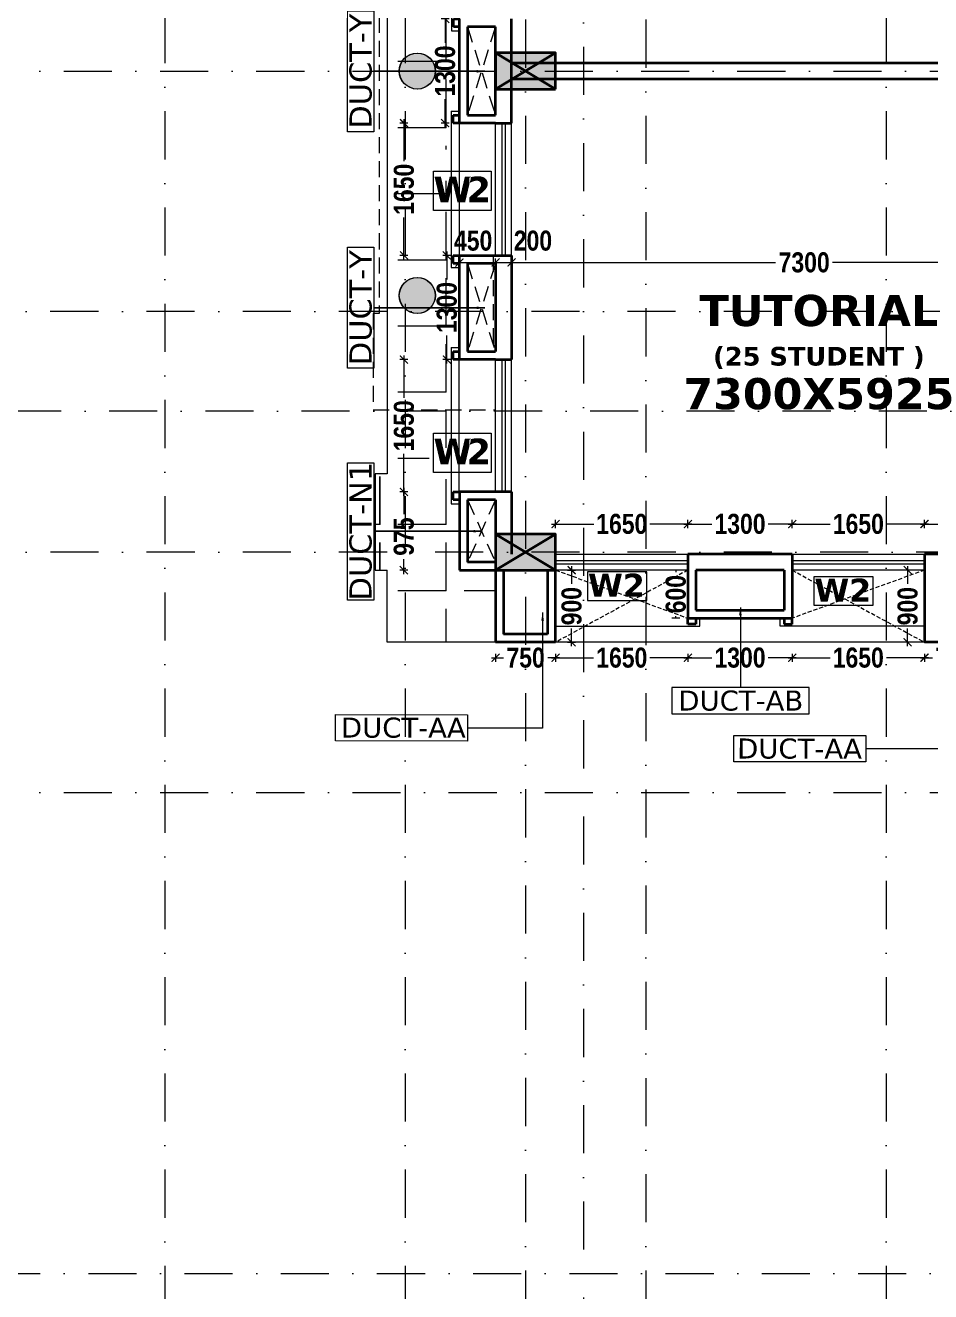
# Model space of a CAD drawing. Header units: millimetres. Extents: x -3092155 to 4513934, y -12317808 to 1850003.
# Drawn here: x -452254 to -440961, y -5715426 to -5699631 of the extents above; entities that cross this region are included whole.
import ezdxf

# ---------------------------------------------------------------- set-up
doc = ezdxf.new("R2010")
doc.units = ezdxf.units.MM
doc.header["$LTSCALE"] = 2
doc.header["$MEASUREMENT"] = 0
doc.header["$PDMODE"] = 34
doc.header["$PDSIZE"] = 500
doc.linetypes.add('DASHDOT', pattern=[1, 0.5, -0.25, 0, -0.25])
doc.linetypes.add('DASHED2', pattern=[0.375, 0.25, -0.125])
for name, color, linetype, lineweight, true_color in [('AEROW', 7, 'Continuous', 15, 0x0d0d0d), ('DOT', 7, 'DASHED2', 0, 0x89067c), ('duct text', 7, 'Continuous', 5, 0x30182a)]:
    doc.layers.add(name, color=color, linetype=linetype, lineweight=lineweight, true_color=true_color)
for name, color, linetype, lineweight in [('col 1', 11, 'Continuous', 20), ('coloumn', 10, 'Continuous', 35), ('cornice', 12, 'Continuous', 25), ('D DIM', 250, 'Continuous', 9), ('DUCT', 37, 'Continuous', 35), ('glass', 5, 'Continuous', 15), ('GRID', 251, 'DASHDOT', 5), ('HAT', 42, 'Continuous', 5), ('SILL', 74, 'Continuous', 9), ('TEXT', 7, 'Continuous', 13), ('VENTI', 162, 'Continuous', 5), ('W2', 162, 'Continuous', 5), ('WAll', 250, 'Continuous', 35), ('WIN', 5, 'Continuous', 15)]:
    doc.layers.add(name, color=color, linetype=linetype, lineweight=lineweight)
doc.styles.add('door', font='arial.ttf', dxfattribs={"height": 70})
doc.styles.add('INNER DIM', font='ARIALNB.TTF', dxfattribs={"height": 250})
doc.styles.add('style2', font='verdana.ttf')
doc.dimstyles.new('DOOR', dxfattribs={"dimtxt": 100, "dimasz": 100, "dimexe": 25, "dimexo": 50, "dimgap": 25, "dimtad": 0, "dimtih": 1, "dimtoh": 1, "dimdec": 0, "dimzin": 3, "dimdsep": 46, "dimtxsty": 'door', "dimblk": 'OBLIQUE', "dimcen": 200, "dimclrd": 256, "dimclre": 256, "dimclrt": 256, "dimadec": 0, "dimazin": 0, "dimtfac": 1, "dimtdec": 0, "dimtofl": 0, "dimtmove": 2, "dimatfit": 3, "dimfxl": 300, "dimfxlon": 1, "dimfrac": 1, "dimtolj": 1, "dimtzin": 0, "dimlwd": -1, "dimlwe": -1, "dimarcsym": 0})
doc.dimstyles.new('external final', dxfattribs={"dimscale": 0, "dimtxt": 250, "dimasz": 100, "dimexe": 50, "dimexo": 50, "dimgap": 50, "dimtad": 0, "dimdec": 0, "dimzin": 0, "dimdsep": 46, "dimtxsty": 'INNER DIM', "dimblk": 'ARCHTICK', "dimcen": 100, "dimdle": 50, "dimclrd": 256, "dimclre": 256, "dimclrt": 256, "dimadec": 0, "dimazin": 0, "dimtfac": 1, "dimtdec": 0, "dimtix": 1, "dimtmove": 1, "dimatfit": 3, "dimfxl": 50, "dimfxlon": 1, "dimtolj": 1, "dimtzin": 0, "dimlwd": -1, "dimlwe": -1, "dimarcsym": 1})
doc.dimstyles.new('INNER DIM', dxfattribs={"dimscale": 0, "dimtxt": 250, "dimasz": 100, "dimexe": 50, "dimexo": 50, "dimgap": 50, "dimtad": 0, "dimdec": 0, "dimzin": 0, "dimdsep": 46, "dimtxsty": 'INNER DIM', "dimblk": 'ARCHTICK', "dimcen": 100, "dimdle": 50, "dimclrd": 256, "dimclre": 256, "dimclrt": 256, "dimadec": 0, "dimazin": 0, "dimtfac": 1, "dimtdec": 0, "dimtix": 1, "dimtmove": 2, "dimatfit": 3, "dimfxl": 50, "dimfxlon": 1, "dimtolj": 1, "dimtzin": 0, "dimlwd": -1, "dimlwe": -1, "dimarcsym": 1})

# ---------------------------------------------------------------- blocks, each defined once
blk = doc.blocks.new('_ArchTick')
at = {"color": 0, "linetype": 'ByBlock', "const_width": 0.15}
blk.add_lwpolyline([(-0.5, -0.5), (0.5, 0.5)], dxfattribs=at)
blk = doc.blocks.new('*D131')
at = {"layer": 'D DIM', "ltscale": 100, "transparency": 16777216}
for p, q in [((-447481, -5703801), (-447581, -5703801)), ((-447531, -5703751), (-447531, -5704276)), ((-447531, -5705501), (-447531, -5704976)), ((-447481, -5705451), (-447581, -5705451))]:
    blk.add_line(p, q, dxfattribs=at)
at = {"layer": 'Defpoints', "color": 0, "lineweight": 50, "ltscale": 100, "transparency": 16777216}
for p in [(-447531, -5703801), (-446704, -5703801), (-446675, -5705451)]:
    blk.add_point(p, dxfattribs=at)
at = {"layer": 'D DIM', "ltscale": 100, "transparency": 16777216, "xscale": 100, "yscale": 100, "zscale": 100}
for p, rotation in [((-447531, -5703801), 90), ((-447531, -5705451), 270)]:
    blk.add_blockref('_ArchTick', p, dxfattribs=dict(at, rotation=rotation))
at = {"layer": 'D DIM', "ltscale": 100, "transparency": 16777216, "insert": (-447531, -5704626), "char_height": 250, "attachment_point": 5, "rotation": 90, "style": 'INNER DIM'}
blk.add_mtext('\\A1;1650', dxfattribs=at)
blk = doc.blocks.new('*D132')
at = {"layer": 'D DIM', "ltscale": 100, "transparency": 16777216}
for p, q in [((-447531, -5700801), (-447531, -5701326)), ((-447481, -5700851), (-447581, -5700851)), ((-447531, -5702551), (-447531, -5702026)), ((-447481, -5702501), (-447581, -5702501))]:
    blk.add_line(p, q, dxfattribs=at)
at = {"layer": 'Defpoints', "color": 0, "lineweight": 50, "ltscale": 100, "transparency": 16777216}
for p in [(-447531, -5700851), (-446587, -5700851), (-446693, -5702501)]:
    blk.add_point(p, dxfattribs=at)
at = {"layer": 'D DIM', "ltscale": 100, "transparency": 16777216, "xscale": 100, "yscale": 100, "zscale": 100}
for p, rotation in [((-447531, -5700851), 90), ((-447531, -5702501), 270)]:
    blk.add_blockref('_ArchTick', p, dxfattribs=dict(at, rotation=rotation))
at = {"layer": 'D DIM', "ltscale": 100, "transparency": 16777216, "insert": (-447531, -5701676), "char_height": 250, "attachment_point": 5, "rotation": 90, "style": 'INNER DIM'}
blk.add_mtext('\\A1;1650', dxfattribs=at)
blk = doc.blocks.new('TGTG')
at = {"layer": 'W2', "lineweight": 15, "ltscale": 0.1}
for p, q in [((-1113180, -7689732), (-1112460, -7689732)), ((-1113180, -7690226), (-1113180, -7689732)), ((-1112460, -7689732), (-1112460, -7690226)), ((-1112460, -7690226), (-1113180, -7690226))]:
    blk.add_line(p, q, dxfattribs=at)
at = {"layer": 'W2', "ltscale": 100, "insert": (-1113179, -7689802), "char_height": 320, "width": 715, "attachment_point": 1, "style": 'style2'}
blk.add_mtext('{\\fVerdana|b1|i0|c0|p34;\\T0.8;W2}', dxfattribs=at)
blk = doc.blocks.new('*D227')
at = {"layer": 'D DIM', "ltscale": 100, "transparency": 16777216}
for p, q in [((-446839, -5702639), (-446839, -5702539)), ((-446389, -5702639), (-446389, -5702539)), ((-446889, -5702589), (-446339, -5702589))]:
    blk.add_line(p, q, dxfattribs=at)
at = {"layer": 'Defpoints', "color": 0, "lineweight": 50, "ltscale": 100, "transparency": 16777216}
for p in [(-446389, -5702589), (-446839, -5702778), (-446389, -5702878)]:
    blk.add_point(p, dxfattribs=at)
at = {"layer": 'D DIM', "ltscale": 100, "transparency": 16777216, "xscale": 100, "yscale": 100, "zscale": 100, "rotation": 180}
blk.add_blockref('_ArchTick', (-446839, -5702589), dxfattribs=at)
at = {"layer": 'D DIM', "ltscale": 100, "transparency": 16777216, "xscale": 100, "yscale": 100, "zscale": 100}
blk.add_blockref('_ArchTick', (-446389, -5702589), dxfattribs=at)
at = {"layer": 'D DIM', "ltscale": 100, "transparency": 16777216, "insert": (-446668, -5702318), "char_height": 250, "attachment_point": 5, "style": 'INNER DIM'}
blk.add_mtext('\\A1;450', dxfattribs=at)
blk = doc.blocks.new('*D228')
at = {"layer": 'D DIM', "ltscale": 100, "transparency": 16777216}
for p, q in [((-446389, -5702639), (-446389, -5702539)), ((-446189, -5702639), (-446189, -5702539)), ((-446439, -5702589), (-446139, -5702589))]:
    blk.add_line(p, q, dxfattribs=at)
at = {"layer": 'Defpoints', "color": 0, "lineweight": 50, "ltscale": 100, "transparency": 16777216}
for p in [(-446189, -5702589), (-446189, -5702778), (-446389, -5702878)]:
    blk.add_point(p, dxfattribs=at)
at = {"layer": 'D DIM', "ltscale": 100, "transparency": 16777216, "xscale": 100, "yscale": 100, "zscale": 100, "rotation": 180}
blk.add_blockref('_ArchTick', (-446389, -5702589), dxfattribs=at)
at = {"layer": 'D DIM', "ltscale": 100, "transparency": 16777216, "xscale": 100, "yscale": 100, "zscale": 100}
blk.add_blockref('_ArchTick', (-446189, -5702589), dxfattribs=at)
at = {"layer": 'D DIM', "ltscale": 100, "transparency": 16777216, "insert": (-445922, -5702318), "char_height": 250, "attachment_point": 5, "style": 'INNER DIM'}
blk.add_mtext('\\A1;200', dxfattribs=at)
blk = doc.blocks.new('*D229')
at = {"layer": 'D DIM', "ltscale": 100, "transparency": 16777216}
for p, q in [((-446189, -5702639), (-446189, -5702539)), ((-438889, -5702639), (-438889, -5702539)), ((-446239, -5702589), (-442895, -5702589)), ((-438839, -5702589), (-442184, -5702589))]:
    blk.add_line(p, q, dxfattribs=at)
at = {"layer": 'Defpoints', "color": 0, "lineweight": 50, "ltscale": 100, "transparency": 16777216}
for p in [(-438889, -5702589), (-446189, -5702778), (-438889, -5702866)]:
    blk.add_point(p, dxfattribs=at)
at = {"layer": 'D DIM', "ltscale": 100, "transparency": 16777216, "xscale": 100, "yscale": 100, "zscale": 100, "rotation": 180}
blk.add_blockref('_ArchTick', (-446189, -5702589), dxfattribs=at)
at = {"layer": 'D DIM', "ltscale": 100, "transparency": 16777216, "xscale": 100, "yscale": 100, "zscale": 100}
blk.add_blockref('_ArchTick', (-438889, -5702589), dxfattribs=at)
at = {"layer": 'D DIM', "ltscale": 100, "transparency": 16777216, "insert": (-442539, -5702589), "char_height": 250, "attachment_point": 5, "style": 'INNER DIM'}
blk.add_mtext('\\A1;7300', dxfattribs=at)
blk = doc.blocks.new('*D825')
at = {"layer": 'D DIM', "ltscale": 100, "transparency": 16777216}
for p, q in [((-388069, -5700301), (-387969, -5700301)), ((-388019, -5700251), (-388019, -5702906)), ((-388019, -5706276), (-388019, -5703622)), ((-388019, -5706226), (-388069, -5706226))]:
    blk.add_line(p, q, dxfattribs=at)
at = {"layer": 'Defpoints', "color": 0, "lineweight": 50, "ltscale": 100, "transparency": 16777216}
for p in [(-1113242, -5700301), (-388019, -5706226), (-388004, -5706226)]:
    blk.add_point(p, dxfattribs=at)
at = {"layer": 'D DIM', "ltscale": 100, "transparency": 16777216, "xscale": 100, "yscale": 100, "zscale": 100}
for p, rotation in [((-388019, -5700301), 90), ((-388019, -5706226), 270)]:
    blk.add_blockref('_ArchTick', p, dxfattribs=dict(at, rotation=rotation))
at = {"layer": 'D DIM', "ltscale": 100, "transparency": 16777216, "insert": (-388019, -5703264), "char_height": 250, "attachment_point": 5, "rotation": 90, "style": 'INNER DIM'}
blk.add_mtext('\\A1;5925', dxfattribs=at)
blk = doc.blocks.new('*D843')
at = {"layer": 'D DIM', "ltscale": 100, "transparency": 16777216}
for p, q in [((-446967, -5699551), (-447067, -5699551)), ((-447017, -5699501), (-447017, -5699851)), ((-447017, -5700901), (-447017, -5700551)), ((-446967, -5700851), (-447067, -5700851))]:
    blk.add_line(p, q, dxfattribs=at)
at = {"layer": 'Defpoints', "color": 0, "lineweight": 50, "ltscale": 100, "transparency": 16777216}
for p in [(-447017, -5699551), (-446840, -5699551), (-446840, -5700851)]:
    blk.add_point(p, dxfattribs=at)
at = {"layer": 'D DIM', "ltscale": 100, "transparency": 16777216, "xscale": 100, "yscale": 100, "zscale": 100}
for p, rotation in [((-447017, -5699551), 90), ((-447017, -5700851), 270)]:
    blk.add_blockref('_ArchTick', p, dxfattribs=dict(at, rotation=rotation))
at = {"layer": 'D DIM', "ltscale": 100, "transparency": 16777216, "insert": (-447017, -5700201), "char_height": 250, "attachment_point": 5, "rotation": 90, "style": 'INNER DIM'}
blk.add_mtext('\\A1;1300', dxfattribs=at)
blk = doc.blocks.new('*D844')
at = {"layer": 'D DIM', "ltscale": 100, "transparency": 16777216}
for p, q in [((-446946, -5702501), (-447046, -5702501)), ((-446996, -5702451), (-446996, -5702801)), ((-446996, -5703851), (-446996, -5703501)), ((-446946, -5703801), (-447046, -5703801))]:
    blk.add_line(p, q, dxfattribs=at)
at = {"layer": 'Defpoints', "color": 0, "lineweight": 50, "ltscale": 100, "transparency": 16777216}
for p in [(-446996, -5702501), (-446840, -5702501), (-446840, -5703801)]:
    blk.add_point(p, dxfattribs=at)
at = {"layer": 'D DIM', "ltscale": 100, "transparency": 16777216, "xscale": 100, "yscale": 100, "zscale": 100}
for p, rotation in [((-446996, -5702501), 90), ((-446996, -5703801), 270)]:
    blk.add_blockref('_ArchTick', p, dxfattribs=dict(at, rotation=rotation))
at = {"layer": 'D DIM', "ltscale": 100, "transparency": 16777216, "insert": (-446996, -5703151), "char_height": 250, "attachment_point": 5, "rotation": 90, "style": 'INNER DIM'}
blk.add_mtext('\\A1;1300', dxfattribs=at)
blk = doc.blocks.new('*D845')
at = {"layer": 'D DIM', "ltscale": 100, "transparency": 16777216}
for p, q in [((-447482, -5705451), (-447582, -5705451)), ((-447532, -5705401), (-447532, -5705728)), ((-447532, -5706476), (-447532, -5706288)), ((-447482, -5706426), (-447582, -5706426))]:
    blk.add_line(p, q, dxfattribs=at)
at = {"layer": 'Defpoints', "color": 0, "lineweight": 50, "ltscale": 100, "transparency": 16777216}
for p in [(-446839, -5705451), (-447532, -5706426), (-446839, -5706426)]:
    blk.add_point(p, dxfattribs=at)
at = {"layer": 'D DIM', "ltscale": 100, "transparency": 16777216, "xscale": 100, "yscale": 100, "zscale": 100}
for p, rotation in [((-447532, -5705451), 90), ((-447532, -5706426), 270)]:
    blk.add_blockref('_ArchTick', p, dxfattribs=dict(at, rotation=rotation))
at = {"layer": 'D DIM', "ltscale": 100, "transparency": 16777216, "insert": (-447532, -5706008), "char_height": 250, "attachment_point": 5, "rotation": 90, "style": 'INNER DIM'}
blk.add_mtext('\\A1;975', dxfattribs=at)
blk = doc.blocks.new('*D575')
at = {"layer": 'D DIM', "ltscale": 100, "transparency": 16777216}
for p, q in [((-441088, -5707519), (-440939, -5707519)), ((-441038, -5707469), (-441038, -5707569)), ((-440238, -5707519), (-440388, -5707519)), ((-440288, -5707469), (-440288, -5707569))]:
    blk.add_line(p, q, dxfattribs=at)
at = {"layer": 'Defpoints', "color": 0, "lineweight": 50, "ltscale": 100, "transparency": 16777216}
for p in [(-441038, -5707026), (-440288, -5707026), (-441038, -5707519)]:
    blk.add_point(p, dxfattribs=at)
at = {"layer": 'D DIM', "ltscale": 100, "transparency": 16777216, "xscale": 100, "yscale": 100, "zscale": 100, "rotation": 180}
blk.add_blockref('_ArchTick', (-441038, -5707519), dxfattribs=at)
at = {"layer": 'D DIM', "ltscale": 100, "transparency": 16777216, "xscale": 100, "yscale": 100, "zscale": 100}
blk.add_blockref('_ArchTick', (-440288, -5707519), dxfattribs=at)
at = {"layer": 'D DIM', "ltscale": 100, "transparency": 16777216, "insert": (-440663, -5707519), "char_height": 250, "attachment_point": 5, "style": 'INNER DIM'}
blk.add_mtext('\\A1;750', dxfattribs=at)
blk = doc.blocks.new('*D576')
at = {"layer": 'D DIM', "ltscale": 100, "transparency": 16777216}
for p, q in [((-446439, -5707519), (-446290, -5707519)), ((-446389, -5707469), (-446389, -5707569)), ((-445589, -5707519), (-445738, -5707519)), ((-445639, -5707469), (-445639, -5707569))]:
    blk.add_line(p, q, dxfattribs=at)
at = {"layer": 'Defpoints', "color": 0, "lineweight": 50, "ltscale": 100, "transparency": 16777216}
for p in [(-446389, -5707324), (-445639, -5707324), (-446389, -5707519)]:
    blk.add_point(p, dxfattribs=at)
at = {"layer": 'D DIM', "ltscale": 100, "transparency": 16777216, "xscale": 100, "yscale": 100, "zscale": 100, "rotation": 180}
blk.add_blockref('_ArchTick', (-446389, -5707519), dxfattribs=at)
at = {"layer": 'D DIM', "ltscale": 100, "transparency": 16777216, "xscale": 100, "yscale": 100, "zscale": 100}
blk.add_blockref('_ArchTick', (-445639, -5707519), dxfattribs=at)
at = {"layer": 'D DIM', "ltscale": 100, "transparency": 16777216, "insert": (-446014, -5707519), "char_height": 250, "attachment_point": 5, "style": 'INNER DIM'}
blk.add_mtext('\\A1;750', dxfattribs=at)
blk = doc.blocks.new('*D577')
at = {"layer": 'D DIM', "ltscale": 100, "transparency": 16777216}
for p, q in [((-445689, -5705851), (-445164, -5705851)), ((-445639, -5705901), (-445639, -5705801)), ((-443939, -5705851), (-444464, -5705851)), ((-443989, -5705901), (-443989, -5705801))]:
    blk.add_line(p, q, dxfattribs=at)
at = {"layer": 'Defpoints', "color": 0, "lineweight": 50, "ltscale": 100, "transparency": 16777216}
for p in [(-443989, -5705851), (-445639, -5706201), (-443989, -5706226)]:
    blk.add_point(p, dxfattribs=at)
at = {"layer": 'D DIM', "ltscale": 100, "transparency": 16777216, "xscale": 100, "yscale": 100, "zscale": 100, "rotation": 180}
blk.add_blockref('_ArchTick', (-445639, -5705851), dxfattribs=at)
at = {"layer": 'D DIM', "ltscale": 100, "transparency": 16777216, "xscale": 100, "yscale": 100, "zscale": 100}
blk.add_blockref('_ArchTick', (-443989, -5705851), dxfattribs=at)
at = {"layer": 'D DIM', "ltscale": 100, "transparency": 16777216, "insert": (-444814, -5705851), "char_height": 250, "attachment_point": 5, "style": 'INNER DIM'}
blk.add_mtext('\\A1;1650', dxfattribs=at)
blk = doc.blocks.new('*D578')
at = {"layer": 'D DIM', "ltscale": 100, "transparency": 16777216}
for p, q in [((-444039, -5705851), (-443689, -5705851)), ((-443989, -5705901), (-443989, -5705801)), ((-442638, -5705851), (-442988, -5705851)), ((-442688, -5705901), (-442688, -5705801))]:
    blk.add_line(p, q, dxfattribs=at)
at = {"layer": 'Defpoints', "color": 0, "lineweight": 50, "ltscale": 100, "transparency": 16777216}
for p in [(-442688, -5705851), (-443989, -5706226), (-442688, -5706226)]:
    blk.add_point(p, dxfattribs=at)
at = {"layer": 'D DIM', "ltscale": 100, "transparency": 16777216, "xscale": 100, "yscale": 100, "zscale": 100, "rotation": 180}
blk.add_blockref('_ArchTick', (-443989, -5705851), dxfattribs=at)
at = {"layer": 'D DIM', "ltscale": 100, "transparency": 16777216, "xscale": 100, "yscale": 100, "zscale": 100}
blk.add_blockref('_ArchTick', (-442688, -5705851), dxfattribs=at)
at = {"layer": 'D DIM', "ltscale": 100, "transparency": 16777216, "insert": (-443339, -5705851), "char_height": 250, "attachment_point": 5, "style": 'INNER DIM'}
blk.add_mtext('\\A1;1300', dxfattribs=at)
blk = doc.blocks.new('*D579')
at = {"layer": 'D DIM', "ltscale": 100, "transparency": 16777216}
for p, q in [((-442738, -5705851), (-442214, -5705851)), ((-442688, -5705901), (-442688, -5705801)), ((-440988, -5705851), (-441513, -5705851)), ((-441038, -5705901), (-441038, -5705801))]:
    blk.add_line(p, q, dxfattribs=at)
at = {"layer": 'Defpoints', "color": 0, "lineweight": 50, "ltscale": 100, "transparency": 16777216}
for p in [(-441038, -5705851), (-442688, -5706226), (-441038, -5706226)]:
    blk.add_point(p, dxfattribs=at)
at = {"layer": 'D DIM', "ltscale": 100, "transparency": 16777216, "xscale": 100, "yscale": 100, "zscale": 100, "rotation": 180}
blk.add_blockref('_ArchTick', (-442688, -5705851), dxfattribs=at)
at = {"layer": 'D DIM', "ltscale": 100, "transparency": 16777216, "xscale": 100, "yscale": 100, "zscale": 100}
blk.add_blockref('_ArchTick', (-441038, -5705851), dxfattribs=at)
at = {"layer": 'D DIM', "ltscale": 100, "transparency": 16777216, "insert": (-441863, -5705851), "char_height": 250, "attachment_point": 5, "style": 'INNER DIM'}
blk.add_mtext('\\A1;1650', dxfattribs=at)
blk = doc.blocks.new('*D580')
at = {"layer": 'D DIM', "ltscale": 100, "transparency": 16777216}
for p, q in [((-441088, -5705851), (-439823, -5705851)), ((-441038, -5705901), (-441038, -5705801)), ((-438839, -5705851), (-439107, -5705851)), ((-438889, -5705901), (-438889, -5705801))]:
    blk.add_line(p, q, dxfattribs=at)
at = {"layer": 'Defpoints', "color": 0, "lineweight": 50, "ltscale": 100, "transparency": 16777216}
for p in [(-438889, -5705851), (-441038, -5706226), (-438889, -5706226)]:
    blk.add_point(p, dxfattribs=at)
at = {"layer": 'D DIM', "ltscale": 100, "transparency": 16777216, "xscale": 100, "yscale": 100, "zscale": 100, "rotation": 180}
blk.add_blockref('_ArchTick', (-441038, -5705851), dxfattribs=at)
at = {"layer": 'D DIM', "ltscale": 100, "transparency": 16777216, "xscale": 100, "yscale": 100, "zscale": 100}
blk.add_blockref('_ArchTick', (-438889, -5705851), dxfattribs=at)
at = {"layer": 'D DIM', "ltscale": 100, "transparency": 16777216, "insert": (-439465, -5705851), "char_height": 250, "attachment_point": 5, "style": 'INNER DIM'}
blk.add_mtext('\\A1;2150', dxfattribs=at)
blk = doc.blocks.new('*D581')
at = {"layer": 'D DIM', "ltscale": 100, "transparency": 16777216}
for p, q in [((-441198, -5706426), (-441298, -5706426)), ((-441248, -5706376), (-441248, -5706599)), ((-441248, -5707376), (-441248, -5707154)), ((-441198, -5707326), (-441298, -5707326))]:
    blk.add_line(p, q, dxfattribs=at)
at = {"layer": 'Defpoints', "color": 0, "lineweight": 50, "ltscale": 100, "transparency": 16777216}
for p in [(-441038, -5706426), (-441248, -5707326), (-441039, -5707326)]:
    blk.add_point(p, dxfattribs=at)
at = {"layer": 'D DIM', "ltscale": 100, "transparency": 16777216, "xscale": 100, "yscale": 100, "zscale": 100}
for p, rotation in [((-441248, -5706426), 90), ((-441248, -5707326), 270)]:
    blk.add_blockref('_ArchTick', p, dxfattribs=dict(at, rotation=rotation))
at = {"layer": 'D DIM', "ltscale": 100, "transparency": 16777216, "insert": (-441248, -5706876), "char_height": 250, "attachment_point": 5, "rotation": 90, "style": 'INNER DIM'}
blk.add_mtext('\\A1;900', dxfattribs=at)
blk = doc.blocks.new('*D582')
at = {"layer": 'D DIM', "ltscale": 100, "transparency": 16777216}
for p, q in [((-445490, -5706426), (-445390, -5706426)), ((-445440, -5706376), (-445440, -5706599)), ((-445440, -5707376), (-445440, -5707154)), ((-445490, -5707326), (-445390, -5707326))]:
    blk.add_line(p, q, dxfattribs=at)
at = {"layer": 'Defpoints', "color": 0, "lineweight": 50, "ltscale": 100, "transparency": 16777216}
for p in [(-445639, -5706426), (-445639, -5707326), (-445440, -5707326)]:
    blk.add_point(p, dxfattribs=at)
at = {"layer": 'D DIM', "ltscale": 100, "transparency": 16777216, "xscale": 100, "yscale": 100, "zscale": 100}
for p, rotation in [((-445440, -5706426), 90), ((-445440, -5707326), 270)]:
    blk.add_blockref('_ArchTick', p, dxfattribs=dict(at, rotation=rotation))
at = {"layer": 'D DIM', "ltscale": 100, "transparency": 16777216, "insert": (-445440, -5706876), "char_height": 250, "attachment_point": 5, "rotation": 90, "style": 'INNER DIM'}
blk.add_mtext('\\A1;900', dxfattribs=at)
blk = doc.blocks.new('*D934')
at = {"layer": 'D DIM', "ltscale": 100, "transparency": 16777216}
for p, q in [((-445689, -5707519), (-445165, -5707519)), ((-445639, -5707469), (-445639, -5707569)), ((-443939, -5707519), (-444464, -5707519)), ((-443989, -5707469), (-443989, -5707569))]:
    blk.add_line(p, q, dxfattribs=at)
at = {"layer": 'Defpoints', "color": 0, "lineweight": 50, "ltscale": 100, "transparency": 16777216}
for p in [(-445639, -5707326), (-443989, -5707326), (-443989, -5707519)]:
    blk.add_point(p, dxfattribs=at)
at = {"layer": 'D DIM', "ltscale": 100, "transparency": 16777216, "xscale": 100, "yscale": 100, "zscale": 100, "rotation": 180}
blk.add_blockref('_ArchTick', (-445639, -5707519), dxfattribs=at)
at = {"layer": 'D DIM', "ltscale": 100, "transparency": 16777216, "xscale": 100, "yscale": 100, "zscale": 100}
blk.add_blockref('_ArchTick', (-443989, -5707519), dxfattribs=at)
at = {"layer": 'D DIM', "ltscale": 100, "transparency": 16777216, "insert": (-444814, -5707519), "char_height": 250, "attachment_point": 5, "style": 'INNER DIM'}
blk.add_mtext('\\A1;1650', dxfattribs=at)
blk = doc.blocks.new('*D935')
at = {"layer": 'D DIM', "ltscale": 100, "transparency": 16777216}
for p, q in [((-442739, -5707519), (-442214, -5707519)), ((-442689, -5707469), (-442689, -5707569)), ((-440989, -5707519), (-441514, -5707519)), ((-441039, -5707469), (-441039, -5707569))]:
    blk.add_line(p, q, dxfattribs=at)
at = {"layer": 'Defpoints', "color": 0, "lineweight": 50, "ltscale": 100, "transparency": 16777216}
for p in [(-442689, -5707026), (-441039, -5707326), (-441039, -5707519)]:
    blk.add_point(p, dxfattribs=at)
at = {"layer": 'D DIM', "ltscale": 100, "transparency": 16777216, "xscale": 100, "yscale": 100, "zscale": 100, "rotation": 180}
blk.add_blockref('_ArchTick', (-442689, -5707519), dxfattribs=at)
at = {"layer": 'D DIM', "ltscale": 100, "transparency": 16777216, "xscale": 100, "yscale": 100, "zscale": 100}
blk.add_blockref('_ArchTick', (-441039, -5707519), dxfattribs=at)
at = {"layer": 'D DIM', "ltscale": 100, "transparency": 16777216, "insert": (-441864, -5707519), "char_height": 250, "attachment_point": 5, "style": 'INNER DIM'}
blk.add_mtext('\\A1;1650', dxfattribs=at)
blk = doc.blocks.new('F.F')
at = {"layer": 'coloumn', "ltscale": 100}
for points in [[(-219010, -5853756), (-219010, -5853306), (-218260, -5853306), (-218260, -5853756)], [(-219010, -5859756), (-219010, -5859306), (-218260, -5859306), (-218260, -5859756)]]:
    blk.add_hatch(color=256, dxfattribs=at).paths.add_polyline_path(points)
for p, q in [((-219010, -5853306), (-219010, -5853756)), ((-218260, -5853306), (-219010, -5853306)), ((-218260, -5853756), (-218260, -5853306)), ((-219010, -5853756), (-218260, -5853756)), ((-219010, -5859306), (-219010, -5859756)), ((-218260, -5859306), (-219010, -5859306)), ((-218260, -5859756), (-218260, -5859306)), ((-219010, -5859756), (-218260, -5859756))]:
    blk.add_line(p, q, dxfattribs=at)
for points in [[(-219010, -5853756), (-218260, -5853306), (-219010, -5853306), (-218260, -5853756)], [(-219010, -5859756), (-218260, -5859306), (-219010, -5859306), (-218260, -5859756)]]:
    blk.add_lwpolyline(points, dxfattribs=at)
blk = doc.blocks.new('*D1085')
at = {"layer": 'D DIM', "ltscale": 100, "transparency": 16777216}
for p, q in [((-444039, -5707519), (-443689, -5707519)), ((-443989, -5707469), (-443989, -5707569)), ((-442639, -5707519), (-442989, -5707519)), ((-442689, -5707469), (-442689, -5707569))]:
    blk.add_line(p, q, dxfattribs=at)
at = {"layer": 'Defpoints', "color": 0, "lineweight": 50, "ltscale": 100, "transparency": 16777216}
for p in [(-443989, -5706941), (-442689, -5706941), (-442689, -5707519)]:
    blk.add_point(p, dxfattribs=at)
at = {"layer": 'D DIM', "ltscale": 100, "transparency": 16777216, "xscale": 100, "yscale": 100, "zscale": 100, "rotation": 180}
blk.add_blockref('_ArchTick', (-443989, -5707519), dxfattribs=at)
at = {"layer": 'D DIM', "ltscale": 100, "transparency": 16777216, "xscale": 100, "yscale": 100, "zscale": 100}
blk.add_blockref('_ArchTick', (-442689, -5707519), dxfattribs=at)
at = {"layer": 'D DIM', "ltscale": 100, "transparency": 16777216, "insert": (-443339, -5707519), "char_height": 250, "attachment_point": 5, "style": 'INNER DIM'}
blk.add_mtext('\\A1;1300', dxfattribs=at)
blk = doc.blocks.new('*D1089')
at = {"layer": 'D DIM', "ltscale": 100, "transparency": 16777216}
for p, q in [((-444090, -5706426), (-444190, -5706426)), ((-444140, -5706426), (-444140, -5706450)), ((-444090, -5707026), (-444190, -5707026)), ((-444140, -5707026), (-444140, -5707002))]:
    blk.add_line(p, q, dxfattribs=at)
at = {"layer": 'Defpoints', "color": 0, "lineweight": 50, "ltscale": 100, "transparency": 16777216}
for p in [(-443766, -5706426), (-444140, -5707026), (-443766, -5707026)]:
    blk.add_point(p, dxfattribs=at)
at = {"layer": 'D DIM', "ltscale": 100, "transparency": 16777216, "insert": (-444140, -5706726), "char_height": 250, "attachment_point": 5, "rotation": 90, "style": 'INNER DIM'}
blk.add_mtext('\\A1;600', dxfattribs=at)
blk = doc.blocks.new('6yyyhr')
at = {"layer": 'DUCT', "ltscale": 100}
for p, q in [((-386010, -5681142), (-385935, -5681142)), ((-385935, -5681142), (-385935, -5681243)), ((-385935, -5681243), (-386010, -5681243)), ((-385935, -5682892), (-386010, -5682892)), ((-385935, -5682992), (-385935, -5682892)), ((-386010, -5682992), (-385935, -5682992))]:
    blk.add_line(p, q, dxfattribs=at)
at = {"layer": 'SILL', "ltscale": 100}
for p, q in [((-386010, -5683042), (-386010, -5681092)), ((-385910, -5681092), (-386010, -5681092)), ((-385910, -5681092), (-385910, -5683042)), ((-385910, -5683042), (-386010, -5683042))]:
    blk.add_line(p, q, dxfattribs=at)
blk = doc.blocks.new('_Oblique')
at = {"color": 0, "linetype": 'ByBlock', "lineweight": -2}
blk.add_line((-0.5, -0.5), (0.5, 0.5), dxfattribs=at)
blk = doc.blocks.new('6yuj6kit')
at = {"layer": 'duct text', "ltscale": 0.1}
for points in [[(-159563, -5629546), (-159563, -5628037), (-159234, -5628037), (-159234, -5629546)], [(-159563, -5632496), (-159563, -5630987), (-159234, -5630987), (-159234, -5632496)], [(-159563, -5635390), (-159563, -5633675), (-159234, -5633675), (-159234, -5635390)]]:
    blk.add_lwpolyline(points, close=True, dxfattribs=at)
at = {"layer": 'duct text', "ltscale": 0.1, "char_height": 276.64, "width": 1547.24, "attachment_point": 5, "rotation": 90, "style": 'style2'}
for s, insert in [('\\pxt11;DUCT-Y', (-159398, -5628790)), ('\\pxt11;DUCT-Y', (-159398, -5631740)), ('\\pxt11;DUCT-N1', (-159398, -5634528))]:
    blk.add_mtext(s, dxfattribs=dict(at, insert=insert))
at = {"layer": 'duct text', "ltscale": 0.1}
for points in [[(-157850, -5628792), (-159234, -5628792), (-157850, -5628792)], [(-157850, -5631742), (-159234, -5631742), (-157850, -5631742)], [(-157890, -5634529), (-159234, -5634529), (-157890, -5634529)]]:
    blk.add_leader(points, dimstyle='DOOR', dxfattribs=at)
blk = doc.blocks.new('5HYHH')
at = {"layer": 'duct text', "ltscale": 0.1}
for points in [[(-251170, -5701962), (-249456, -5701962), (-249456, -5701633), (-251170, -5701633)], [(-253718, -5702302), (-255364, -5702300), (-255364, -5701971), (-253717, -5701973)], [(-248750, -5702562), (-250395, -5702560), (-250394, -5702231), (-248749, -5702233)]]:
    blk.add_lwpolyline(points, close=True, dxfattribs=at)
at = {"layer": 'duct text', "ltscale": 0.1, "insert": (-250308, -5701798), "char_height": 250, "width": 1547.24, "attachment_point": 5, "style": 'style2'}
blk.add_mtext('\\pt2750;DUCT-AB', dxfattribs=at)
at = {"layer": 'duct text', "ltscale": 0.1, "char_height": 250, "width": 1547.24, "attachment_point": 5, "rotation": 359.9372, "style": 'style2'}
for insert in [(-254517, -5702136), (-249575, -5702397)]:
    blk.add_mtext('\\pt2750;DUCT-AA', dxfattribs=dict(at, insert=insert))
at = {"layer": 'AEROW', "lineweight": 30, "ltscale": 100}
for points in [[(-250313, -5700633), (-250313, -5701633)], [(-252780, -5700699), (-252782, -5702139), (-253718, -5702138)], [(-247812, -5700958), (-247814, -5702398), (-248750, -5702397)]]:
    blk.add_leader(points, dimstyle='external final', override={"dimscale": 1, "dimfxl": 50}, dxfattribs=at)

msp = doc.modelspace()

# ---------------------------------------------------------------- hatches: boundary and pattern name
at = {"layer": 'col 1', "ltscale": 100}
h = msp.add_hatch(color=256, dxfattribs=at)
edge = h.paths.add_edge_path()
edge.add_arc((-447365.5, -5700201.2), 225, 0, 360)
h = msp.add_hatch(color=256, dxfattribs=at)
edge = h.paths.add_edge_path()
edge.add_arc((-447363.9, -5700201.2), 225, 0, 360)
h = msp.add_hatch(color=256, dxfattribs=at)
edge = h.paths.add_edge_path()
edge.add_arc((-447365.5, -5703001.2), 225, 0, 360)
h = msp.add_hatch(color=256, dxfattribs=at)
edge = h.paths.add_edge_path()
edge.add_arc((-447363.9, -5703001.2), 225, 0, 360)
at = {"layer": 'HAT', "ltscale": 100}
h = msp.add_hatch(dxfattribs=at)
h.set_pattern_fill('ANGLE', color=256, scale=3000, style=0)
h.set_pattern_definition([(180, (-796807, -16659), (0, 825), [600, -225]), (90, (-796807, -16659), (825, 5e-14), [600, -225])])
h.paths.add_polyline_path([(-446840.9, -5699002), (-447220.1, -5699002), (-447220.1, -5699391.1), (-446840.9, -5699391.1), (-446833.6, -5701180.7), (-447220.1, -5701180.7), (-447220.1, -5701569.7), (-446841.3, -5701569.7), (-446841.3, -5704902), (-447220.1, -5704902), (-447220.1, -5705291.1), (-446841.3, -5705291.1), (-446841.3, -5706426.2), (-446390.9, -5706426.2), (-446391.7, -5707326.2), (-447741.7, -5707326.2), (-447741.7, -5706426.1), (-447890.9, -5706426.2), (-447890.9, -5705226.5), (-447740.9, -5705226.5), (-447740.9, -5695176), (-447890.9, -5695176), (-447890.9, -5693976.2), (-447740.9, -5693976.2), (-447740.9, -5693075), (-446391.7, -5693076.2), (-446391.3, -5693976.2), (-446841.3, -5693976.2), (-446841.3, -5696051.9), (-447221, -5696052), (-447221, -5696441.1), (-446834.5, -5696441.1)])
h = msp.add_hatch(dxfattribs=at)
h.set_pattern_fill('ANGLE', color=256, scale=3000, style=0)
h.set_pattern_definition([(180, (-796805.4, -16659), (0, 825), [600, -225]), (90, (-796805.4, -16659), (825, 5e-14), [600, -225])])
h.paths.add_polyline_path([(-446839.3, -5699002), (-447218.4, -5699002), (-447218.4, -5699391.1), (-446839.3, -5699391.1), (-446832, -5701180.7), (-447218.4, -5701180.7), (-447218.4, -5701569.7), (-446839.7, -5701569.7), (-446839.7, -5704902), (-447218.4, -5704902), (-447218.4, -5705291.1), (-446839.7, -5705291.1), (-446839.7, -5706426.2), (-446389.3, -5706426.2), (-446390.1, -5707326.2), (-447740.1, -5707326.2), (-447740.1, -5706426.1), (-447889.3, -5706426.2), (-447889.3, -5705226.5), (-447739.3, -5705226.5), (-447739.3, -5695176), (-447889.3, -5695176), (-447889.3, -5693976.2), (-447739.3, -5693976.2), (-447739.3, -5693075), (-446390.1, -5693076.2), (-446389.7, -5693976.2), (-446839.7, -5693976.2), (-446839.7, -5696051.9), (-447219.4, -5696052), (-447219.4, -5696441.1), (-446832.9, -5696441.1)])

# ---------------------------------------------------------------- linework, layer by layer
at = {"layer": 'col 1', "ltscale": 100}
for centre in [(-447365.5, -5700201.2), (-447363.9, -5700201.2), (-447365.5, -5703001.2), (-447363.9, -5703001.2)]:
    msp.add_circle(centre, 225, dxfattribs=at)
at = {"layer": 'DOT', "linetype": 'Continuous', "ltscale": 400}
for p, q in [((-447741.7, -5695176), (-447741.7, -5705226.5)), ((-447740.1, -5695176), (-447740.1, -5705226.5)), ((-447891.7, -5705226.5), (-447891.7, -5706426.2)), ((-447741.7, -5705226.5), (-447891.7, -5705226.5)), ((-447890.1, -5705226.5), (-447890.1, -5706426.2)), ((-447740.1, -5705226.5), (-447890.1, -5705226.5)), ((-447891.7, -5706426.2), (-447741.7, -5706426.2)), ((-447890.1, -5706426.2), (-447740.1, -5706426.2)), ((-447741.7, -5707326.2), (-447742.6, -5706426.2)), ((-447740.1, -5707326.2), (-447740.9, -5706426.2)), ((-446392.6, -5707326.2), (-447741.7, -5707326.2)), ((-446390.9, -5707326.2), (-447740.1, -5707326.2))]:
    msp.add_line(p, q, dxfattribs=at)
at = {"layer": 'DOT', "ltscale": 400}
for p, q in [((-447840.9, -5697125.4), (-447840.9, -5703227)), ((-447839.3, -5697125.4), (-447839.3, -5703227)), ((-446739.3, -5699651.2), (-446389.3, -5700751.2)), ((-446389.3, -5699651.2), (-446739.3, -5700751.2)), ((-446413.8, -5703607.6), (-446413.8, -5702407.9)), ((-446739.3, -5702601.2), (-446389.3, -5703701.2)), ((-446389.3, -5702601.2), (-446739.3, -5703701.2)), ((-447840.9, -5703227), (-447915.4, -5703227)), ((-447915.4, -5703227), (-447915.4, -5704426.8)), ((-447839.3, -5703227), (-447913.8, -5703227)), ((-447913.8, -5703227), (-447913.8, -5704426.8)), ((-447915.4, -5704426.8), (-446391.3, -5704426.8)), ((-447913.8, -5704426.8), (-446389.7, -5704426.8)), ((-446739.3, -5705551.2), (-446389.3, -5706326.2)), ((-446389.3, -5705551.2), (-446739.3, -5706326.2))]:
    msp.add_line(p, q, dxfattribs=at)
at = {"layer": 'DOT', "ltscale": 100}
for p, q in [((-443989.3, -5706426.2), (-445639.3, -5707326.2)), ((-445639.3, -5706426.2), (-443989.3, -5707026.2)), ((-441038.8, -5706426.2), (-442688.8, -5707026.2)), ((-442688.8, -5706426.2), (-441038.8, -5707326.2))]:
    msp.add_line(p, q, dxfattribs=at)
at = {"layer": 'DUCT', "ltscale": 100}
for p, q in [((-446839.7, -5700851.2), (-446839.7, -5699551.2)), ((-446189.7, -5700851.2), (-446189.7, -5699551.2)), ((-446389.7, -5699651.2), (-446739.7, -5699651.2)), ((-446739.7, -5699651.2), (-446739.7, -5700751.2)), ((-446389.7, -5700751.2), (-446389.7, -5699651.2)), ((-446915.5, -5700850.7), (-446915.5, -5700750.7)), ((-446915.5, -5700750.7), (-446840.5, -5700750.7)), ((-446739.7, -5700751.2), (-446389.7, -5700751.2)), ((-446840.5, -5700850.7), (-446915.5, -5700850.7)), ((-446389.7, -5700851.2), (-446839.7, -5700851.2)), ((-446389.7, -5700851.2), (-446189.7, -5700851.2)), ((-446915.5, -5702601), (-446915.5, -5702501)), ((-446915.5, -5702501), (-446840.5, -5702501)), ((-446839.7, -5703801.2), (-446839.7, -5702501.2)), ((-446839.7, -5702501.2), (-446389.7, -5702501.2)), ((-446389.7, -5702501.2), (-446189.7, -5702501.2)), ((-446189.7, -5702501.2), (-446189.7, -5703801.2)), ((-446840.5, -5702601), (-446915.5, -5702601)), ((-446389.7, -5702601.2), (-446739.7, -5702601.2)), ((-446739.7, -5702601.2), (-446739.7, -5703701.2)), ((-446389.7, -5702601.2), (-446389.7, -5703701.2)), ((-446915.5, -5703801), (-446915.5, -5703701)), ((-446915.5, -5703701), (-446840.5, -5703701)), ((-446840.5, -5703801), (-446915.5, -5703801)), ((-446389.7, -5703801.2), (-446839.7, -5703801.2)), ((-446739.7, -5703701.2), (-446389.7, -5703701.2)), ((-446389.7, -5703801.2), (-446189.7, -5703801.2)), ((-446915.5, -5705551.2), (-446915.5, -5705451.2)), ((-446915.5, -5705451.2), (-446840.5, -5705451.2)), ((-446840.5, -5705551.2), (-446915.5, -5705551.2)), ((-446189.7, -5705451.2), (-446839.3, -5705451.2)), ((-446839.3, -5705451.2), (-446839.3, -5706426.2)), ((-446389.7, -5705551.2), (-446739.3, -5705551.2)), ((-446739.3, -5705551.2), (-446739.3, -5706326.2)), ((-446389.7, -5705551.2), (-446389.7, -5706326.2)), ((-446189.7, -5705451.2), (-446189.7, -5706226.2)), ((-446189.7, -5705476.2), (-446189.7, -5706226.2)), ((-446389.7, -5706326.2), (-446739.3, -5706326.2)), ((-445639.3, -5707326.2), (-445639.3, -5706226.2)), ((-442688.8, -5706226.2), (-443989.3, -5706226.2)), ((-443989.3, -5706226.2), (-443989.3, -5706426.2)), ((-442688.8, -5706226.2), (-442688.8, -5706426.2)), ((-439738.8, -5706226.2), (-441038.8, -5706226.2)), ((-441038.8, -5706226.2), (-441038.8, -5706426.2)), ((-446839.3, -5706426.2), (-446389.7, -5706426.2)), ((-446389.3, -5706426.2), (-446389.3, -5707326.2)), ((-446289.3, -5706426.2), (-446289.3, -5707226.2)), ((-445739.3, -5706426.2), (-445739.3, -5707226.2)), ((-442788.8, -5706426.2), (-443889.3, -5706426.2)), ((-441038.8, -5706426.2), (-441038.8, -5707326.2)), ((-443989.3, -5707101.2), (-443989.3, -5707026.2)), ((-443888.9, -5707101.2), (-443989.3, -5707101.2)), ((-443888.9, -5707026.2), (-443888.9, -5707101.2)), ((-442789.2, -5707026.2), (-442789.2, -5707101.2)), ((-442789.2, -5707101.2), (-442688.8, -5707101.2)), ((-442688.8, -5707101.2), (-442688.8, -5707026.2)), ((-445739.3, -5707226.2), (-446289.3, -5707226.2)), ((-445639.3, -5707326.2), (-446389.3, -5707326.2)), ((-440288.8, -5707326.2), (-441038.8, -5707326.2))]:
    msp.add_line(p, q, dxfattribs=at)
at = {"layer": 'glass', "ltscale": 100}
for p, q in [((-446309.7, -5700851.2), (-446309.7, -5702501.2)), ((-446269.7, -5700851.2), (-446269.7, -5702501.2)), ((-445639.3, -5706306.2), (-443989.3, -5706306.2)), ((-442688.8, -5706306.2), (-441038.8, -5706306.2)), ((-445639.3, -5706346.2), (-443989.3, -5706346.2)), ((-442688.8, -5706346.2), (-441038.8, -5706346.2))]:
    msp.add_line(p, q, dxfattribs=at)
at = {"layer": 'GRID', "color": 5, "ltscale": 600}
for p, q in [((-445289.7, -5655495.3), (-445289.7, -5744297.3)), ((-446014.7, -5656356), (-446014.7, -5743436.5)), ((-444514.7, -5656356.5), (-444514.7, -5743436)), ((-450514.7, -5657499.4), (-450514.7, -5742293.2)), ((-447515.1, -5657499.4), (-447515.1, -5742293.2)), ((-441514.7, -5657499.4), (-441514.7, -5742293.2))]:
    msp.add_line(p, q, dxfattribs=at)
at = {"layer": 'GRID', "color": 6, "ltscale": 600}
for p, q in [((-460174.6, -5700201.2), (-367335.1, -5700201.2)), ((-367335.6, -5703201.2), (-460174.6, -5703201.2)), ((-365401.6, -5704440.3), (-462108.5, -5704443.9)), ((-367334.9, -5706201.2), (-460174.6, -5706201.2)), ((-460174.6, -5709201.2), (-367335.1, -5709201.2)), ((-461068.9, -5715201.2), (-366441.5, -5715201.2))]:
    msp.add_line(p, q, dxfattribs=at)
at = {"layer": 'SILL', "ltscale": 100}
for p, q in [((-446940.5, -5700700.7), (-446940.5, -5702650.6)), ((-446940.5, -5700700.7), (-446840.5, -5700700.7)), ((-446840.1, -5702501.2), (-446840.1, -5700851.2)), ((-446840.1, -5702501.2), (-446840.1, -5700851.2)), ((-446389.7, -5702501.2), (-446389.7, -5700851.2)), ((-446189.7, -5702501.2), (-446189.7, -5700851.2)), ((-446940.5, -5702650.6), (-446840.5, -5702650.6)), ((-446940.5, -5703651), (-446940.5, -5705600.8)), ((-446940.5, -5703651), (-446840.5, -5703651)), ((-446840.5, -5705451.2), (-446840.5, -5703801.2)), ((-446840.5, -5705451.2), (-446840.5, -5703801.2)), ((-446389.7, -5705451.2), (-446389.7, -5703801.2)), ((-446189.7, -5705451.2), (-446189.7, -5703801.2)), ((-446940.5, -5705600.8), (-446840.5, -5705600.8)), ((-445639.3, -5706226.2), (-443989.3, -5706226.2)), ((-442688.8, -5706226.2), (-441038.8, -5706226.2)), ((-443989.3, -5706426.2), (-445639.3, -5706426.2)), ((-441038.8, -5706426.2), (-442688.8, -5706426.2)), ((-445639.3, -5707126.2), (-443839.3, -5707126.2)), ((-443838.9, -5707126.2), (-443838.9, -5707026.2)), ((-442839.2, -5707126.2), (-442839.2, -5707026.2)), ((-441039.2, -5707126.2), (-442839.2, -5707126.2)), ((-439489.4, -5707326.2), (-445639.3, -5707326.2))]:
    msp.add_line(p, q, dxfattribs=at)
at = {"layer": 'VENTI', "ltscale": 100}
for points in [[(-444501.7, -5706447.8), (-445241, -5706447.8), (-445241, -5706803.1), (-444501.7, -5706803.1)], [(-441677.6, -5706509.6), (-442417, -5706509.6), (-442417, -5706864.9), (-441677.6, -5706864.9)]]:
    msp.add_lwpolyline(points, close=True, dxfattribs=at)
at = {"layer": 'WAll', "ltscale": 100}
for p, q in [((-438889.3, -5700101.2), (-446189.3, -5700101.2)), ((-438889.3, -5700301.2), (-446189.3, -5700301.2)), ((-443989.3, -5706426.2), (-443989.3, -5707026.2)), ((-443889.3, -5706426.2), (-443889.3, -5706926.2)), ((-442788.8, -5706426.2), (-442788.8, -5706926.2)), ((-442688.8, -5706426.2), (-442688.8, -5707026.2)), ((-443889.3, -5706926.2), (-442788.8, -5706926.2)), ((-443989.3, -5707026.2), (-442688.8, -5707026.2))]:
    msp.add_line(p, q, dxfattribs=at)
at = {"layer": 'WIN', "ltscale": 100}
for p, q in [((-446309.7, -5703801.2), (-446309.7, -5705451.2)), ((-446269.7, -5703801.2), (-446269.7, -5705451.2))]:
    msp.add_line(p, q, dxfattribs=at)

# ---------------------------------------------------------------- block references
at = {"layer": 'coloumn'}
msp.add_blockref('F.F', (-227379.8, 153330), dxfattribs=at)
at = {"layer": 'cornice', "color": 3, "lineweight": 50}
for name, p in [('6yuj6kit', (-288672.7, -71412.7)), ('5HYHH', (-193021.7, -6257.5))]:
    msp.add_blockref(name, p, dxfattribs=at)
at = {"layer": 'cornice', "color": 3, "lineweight": 50, "xscale": -1}
msp.add_blockref('6yyyhr', (-832850.2, -16659), dxfattribs=at)
at = {"layer": 'W2'}
for p in [(666016, 1988283.6), (666016, 1985015.7)]:
    msp.add_blockref('TGTG', p, dxfattribs=at)

# ---------------------------------------------------------------- texts
at = {"layer": 'TEXT', "ltscale": 0.1, "insert": (-442355.6, -5703709.9), "char_height": 350, "attachment_point": 5, "style": 'style2'}
msp.add_mtext('{\\fVerdana|b1|i0|c0|p34;\\H1.1111x;TUTORIAL\\H0.9x; \\P\\H0.66667x;(25 STUDENT )\\H1.5x;\\P\\H1.1111x;7300X5925}', dxfattribs=at)
at = {"layer": 'W2', "ltscale": 100, "char_height": 287, "width": 641.269, "attachment_point": 3, "style": 'style2'}
for insert in [(-444527, -5706470.8), (-441703, -5706532.6)]:
    msp.add_mtext('{\\fVerdana|b1|i0|c0|p34;W2}', dxfattribs=dict(at, insert=insert))

# ---------------------------------------------------------------- dimensions: what is measured, and where the dimension line sits
at = {"layer": 'D DIM', "ltscale": 100}
for base, p1, p2, angle, dimstyle, picture, middle in [((-447016.9, -5699551.2), (-446839.7, -5700851.2), (-446839.7, -5699551.2), 90, 'INNER DIM', '*D843', (-447016.9, -5700201.2)), ((-388019.2, -5706226.2), (-1113242, -5700301.2), (-388004.3, -5706226.2), 90, 'INNER DIM', '*D825', (-388019.2, -5703263.7)), ((-447531.2, -5700851.2), (-446692.7, -5702501.2), (-446587.4, -5700851.2), 90, 'INNER DIM', '*D132', (-447531.2, -5701676.2)), ((-446996.3, -5702501.2), (-446839.7, -5703801.2), (-446839.7, -5702501.2), 90, 'INNER DIM', '*D844', (-446996.3, -5703151.2)), ((-447531.2, -5703801.2), (-446674.9, -5705451.2), (-446703.9, -5703801.2), 90, 'INNER DIM', '*D131', (-447531.2, -5704626.2)), ((-443988.9, -5705850.5), (-445638.9, -5706201.2), (-443988.9, -5706226.2), 180, 'external final', '*D577', (-444813.9, -5705850.5)), ((-442688.3948, -5705850.5341), (-443988.8841, -5706226.2344), (-442688.3948, -5706226.2327), 180, 'external final', '*D578', (-443338.6395, -5705850.5341)), ((-441038.4, -5705850.5), (-442688.4, -5706226.2), (-441038.4, -5706226.2), 180, 'external final', '*D579', (-441863.4, -5705850.5)), ((-445440.3, -5707326.2), (-445638.9, -5706426.2), (-445639.3, -5707326.2), 90, 'external final', '*D582', (-445440.3, -5706876.2)), ((-444140.3, -5707026.2), (-443766.4, -5706426.2), (-443766.4, -5707026.2), 90, 'external final', '*D1089', (-444140.3, -5706726.2)), ((-441247.8, -5707326.2), (-441038.4, -5706426.2), (-441038.8, -5707326.2), 90, 'external final', '*D581', (-441247.8, -5706876.2)), ((-441038.4, -5707519), (-440288.4, -5707026.2), (-441038.4, -5707026.2), 180, 'external final', '*D575', (-440663.4, -5707519)), ((-446388.9, -5707519), (-445638.9, -5707324.2), (-446388.9, -5707324.2), 180, 'external final', '*D576', (-446013.9, -5707519))]:
    dim = msp.add_linear_dim(base=base, p1=p1, p2=p2, angle=angle, dimstyle=dimstyle, override={"dimscale": 1}, dxfattribs=at)
    dim.commit()
    dim.dimension.update_dxf_attribs({"geometry": picture, "text_midpoint": middle})
for base, p1, p2, picture, middle in [((-446389.3, -5702588.9), (-446839.3, -5702777.9), (-446389.3, -5702877.9), '*D227', (-446668.4, -5702318)), ((-446189.3, -5702588.9), (-446389.3, -5702877.9), (-446189.3, -5702777.9), '*D228', (-445922, -5702318))]:
    dim = msp.add_linear_dim(base=base, p1=p1, p2=p2, dimstyle='INNER DIM', override={"dimscale": 1}, dxfattribs=at)
    dim.commit()
    dim.dimension.update_dxf_attribs({"geometry": picture, "text_midpoint": middle, "dimtype": 160})
for base, p1, p2, dimstyle, picture, middle in [((-438888.9, -5702588.9), (-446189.3, -5702777.9), (-438888.9, -5702865.6), 'INNER DIM', '*D229', (-442539.1, -5702588.9)), ((-442688.8083, -5707519.0341), (-443989.2976, -5706941.3885), (-442688.8083, -5706941.3885), 'external final', '*D1085', (-443339.053, -5707519.0341)), ((-441038.8, -5707519), (-442688.8, -5707026.2), (-441038.8, -5707326.2), 'external final', '*D935', (-441863.8, -5707519)), ((-443989.3, -5707519), (-445639.3, -5707326.2), (-443989.3, -5707326.2), 'external final', '*D934', (-444814.3, -5707519))]:
    dim = msp.add_linear_dim(base=base, p1=p1, p2=p2, dimstyle=dimstyle, override={"dimscale": 1}, dxfattribs=at)
    dim.commit()
    dim.dimension.update_dxf_attribs({"geometry": picture, "text_midpoint": middle})
for base, p1, p2, angle, dimstyle, picture, middle in [((-447531.7, -5706426.2), (-446839.3, -5705451.2), (-446839.3, -5706426.2), 90, 'INNER DIM', '*D845', (-447531.7, -5706007.9)), ((-438888.8848, -5705850.5341), (-441038.3948, -5706226.2327), (-438888.8848, -5706226.2327), 180, 'external final', '*D580', (-439465.2935, -5705850.5341))]:
    dim = msp.add_linear_dim(base=base, p1=p1, p2=p2, angle=angle, dimstyle=dimstyle, override={"dimscale": 1}, dxfattribs=at)
    dim.commit()
    dim.dimension.update_dxf_attribs({"geometry": picture, "text_midpoint": middle, "dimtype": 160})

doc.saveas('drawing.dxf')
